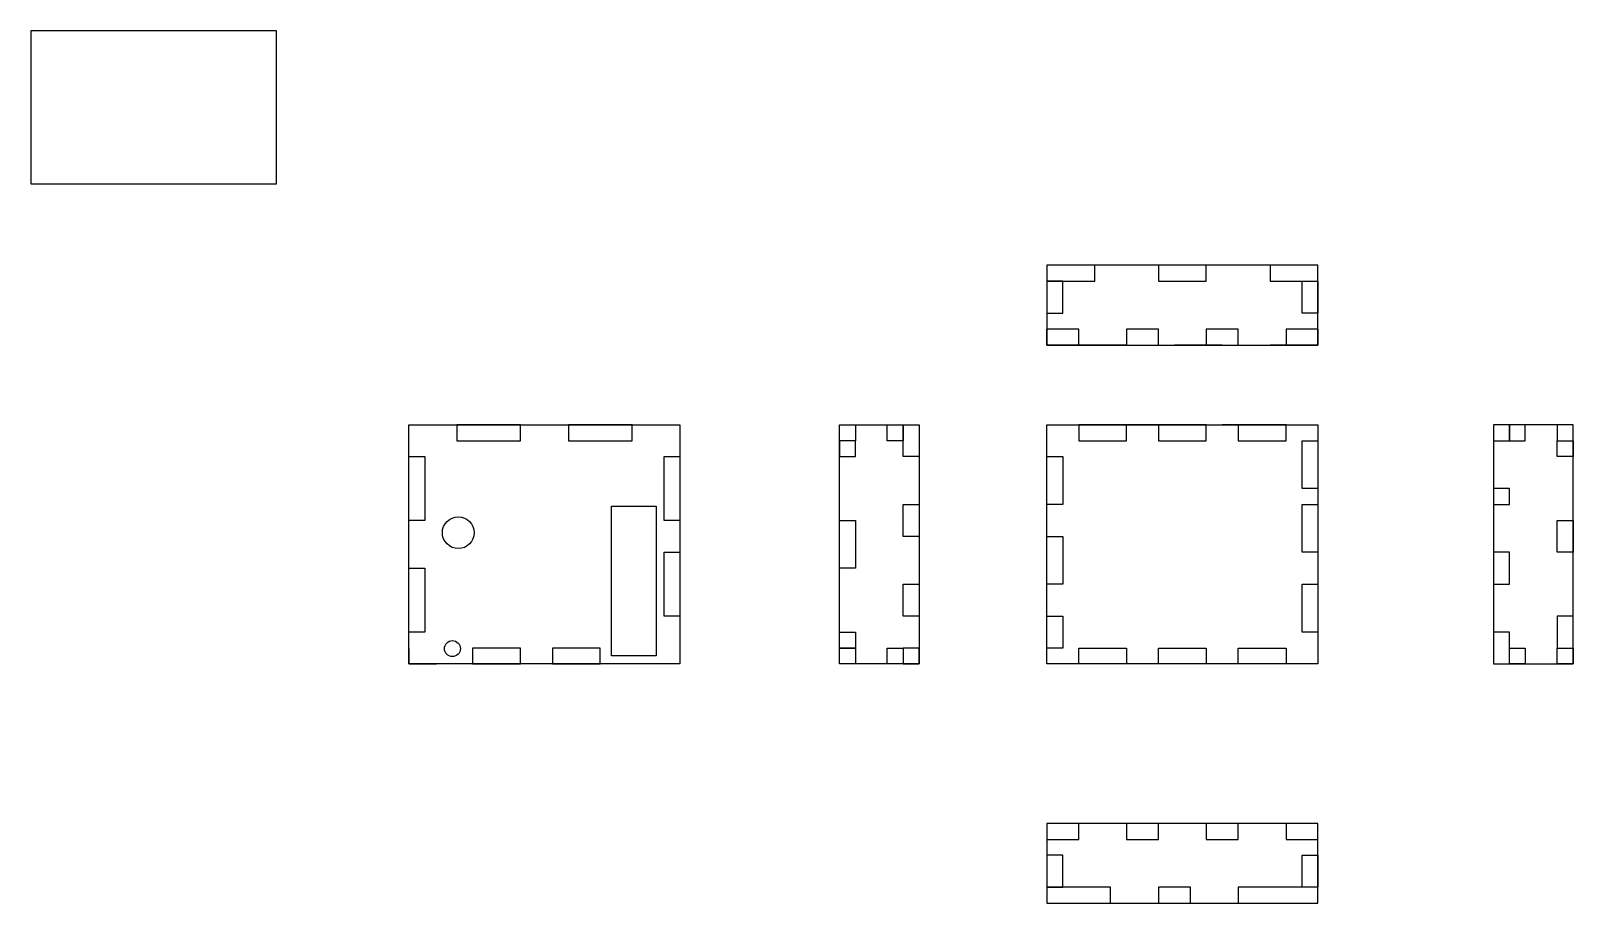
# Model space of a CAD drawing. Header units: millimetres. Extents: x -157 to 810, y -550 to -3.
import ezdxf

# ---------------------------------------------------------------- set-up
doc = ezdxf.new("R2010")
doc.units = ezdxf.units.MM
doc.layers.get('0').update_dxf_attribs({"linetype": 'CONTINUOUS'})

msp = doc.modelspace()

# ---------------------------------------------------------------- linework, layer by layer
for p, q in [((480, -200), (480, -190)), ((650, -190), (650, -200)), ((530, -200), (480, -200)), ((590, -200), (560, -200)), ((650, -200), (620, -200)), ((80, -250), (101, -250)), ((80, -302.7), (80, -250)), ((560, -250), (530, -250)), ((620, -250), (590, -250)), ((80, -390.4), (80, -400)), ((250, -395), (250, -400)), ((80, -400), (97.3, -400)), ((250, -400), (235, -400))]:
    msp.add_line(p, q)
for points in [[(-157, -99), (-3, -99), (-3, -3), (-157, -3)], [(480, -150), (480, -200), (500, -200), (500, -190), (480, -190), (480, -200), (650, -200), (650, -150)], [(510, -150), (480, -150), (480, -160), (510, -160)], [(580, -150), (550, -150), (550, -160), (580, -160)], [(650, -150), (620, -150), (620, -160), (650, -160)], [(480, -180), (490, -180), (490, -160), (480, -160)], [(650, -180), (640, -180), (640, -160), (650, -160)], [(550, -190), (530, -190), (530, -200), (550, -200)], [(600, -190), (580, -190), (580, -200), (600, -200)], [(650, -190), (630, -190), (630, -200), (650, -200)], [(250, -400), (80, -400), (80, -250), (250, -250)], [(150, -250), (110, -250), (110, -260), (150, -260)], [(220, -250), (180, -250), (180, -260), (220, -260)], [(400, -400), (350, -400), (350, -250), (400, -250)], [(360, -260), (350, -260), (350, -250), (360, -250)], [(390, -260), (380, -260), (380, -250), (390, -250)], [(400, -270), (390, -270), (390, -250), (400, -250)], [(650, -400), (480, -400), (480, -250), (650, -250)], [(530, -250), (500, -250), (500, -260), (530, -260)], [(580, -250), (550, -250), (550, -260), (580, -260)], [(630, -250), (600, -250), (600, -260), (630, -260)], [(760, -400), (810, -400), (800, -400), (800, -390), (810, -390), (810, -400), (810, -250), (800, -250), (800, -260), (810, -260), (810, -250), (760, -250)], [(760, -260), (770, -260), (770, -250), (760, -250)], [(780, -250), (770, -250), (770, -260), (780, -260)], [(350, -270), (360, -270), (360, -260), (350, -260)], [(650, -290), (640, -290), (640, -260), (650, -260)], [(810, -270), (800, -270), (800, -260), (810, -260)], [(80, -270), (90, -270), (90, -310), (80, -310)], [(250, -310), (240, -310), (240, -270), (250, -270)], [(480, -270), (490, -270), (490, -300), (480, -300)], [(760, -300), (770, -300), (770, -290), (760, -290)], [(235, -395), (207, -395), (207, -301), (235, -301)], [(400, -320), (390, -320), (390, -300), (400, -300)], [(650, -330), (640, -330), (640, -300), (650, -300)], [(360, -340), (350, -340), (350, -310), (360, -310)], [(810, -330), (800, -330), (800, -310), (810, -310)], [(480, -320), (490, -320), (490, -350), (480, -350)], [(250, -370), (240, -370), (240, -330), (250, -330)], [(760, -350), (770, -350), (770, -330), (760, -330)], [(80, -340), (90, -340), (90, -380), (80, -380)], [(400, -370), (390, -370), (390, -350), (400, -350)], [(650, -380), (640, -380), (640, -350), (650, -350)], [(480, -370), (490, -370), (490, -390), (480, -390)], [(810, -370), (800, -370), (800, -390), (810, -390)], [(360, -390), (350, -390), (350, -380), (360, -380)], [(760, -400), (770, -400), (770, -380), (760, -380)], [(120, -400), (150, -400), (150, -390), (120, -390)], [(170, -400), (200, -400), (200, -390), (170, -390)], [(360, -400), (350, -400), (350, -390), (360, -390)], [(390, -400), (380, -400), (380, -390), (390, -390)], [(390, -400), (400, -400), (400, -390), (390, -390)], [(530, -400), (500, -400), (500, -390), (530, -390)], [(580, -400), (550, -400), (550, -390), (580, -390)], [(630, -400), (600, -400), (600, -390), (630, -390)], [(780, -400), (770, -400), (770, -390), (780, -390)], [(650, -500), (480, -500), (480, -550), (520, -550), (520, -540), (480, -540), (480, -550), (650, -550)], [(500, -500), (480, -500), (480, -510), (500, -510)], [(550, -500), (530, -500), (530, -510), (550, -510)], [(600, -500), (580, -500), (580, -510), (600, -510)], [(650, -500), (630, -500), (630, -510), (650, -510)], [(480, -540), (490, -540), (490, -520), (480, -520)], [(650, -540), (640, -540), (640, -520), (650, -520)], [(570, -540), (550, -540), (550, -550), (570, -550)], [(600, -550), (650, -550), (650, -540), (600, -540)]]:
    msp.add_lwpolyline(points, close=True)
for centre, radius in [((111, -317.7), 10), ((107.3, -390.4), 5)]:
    msp.add_circle(centre, radius)

doc.saveas('drawing.dxf')
